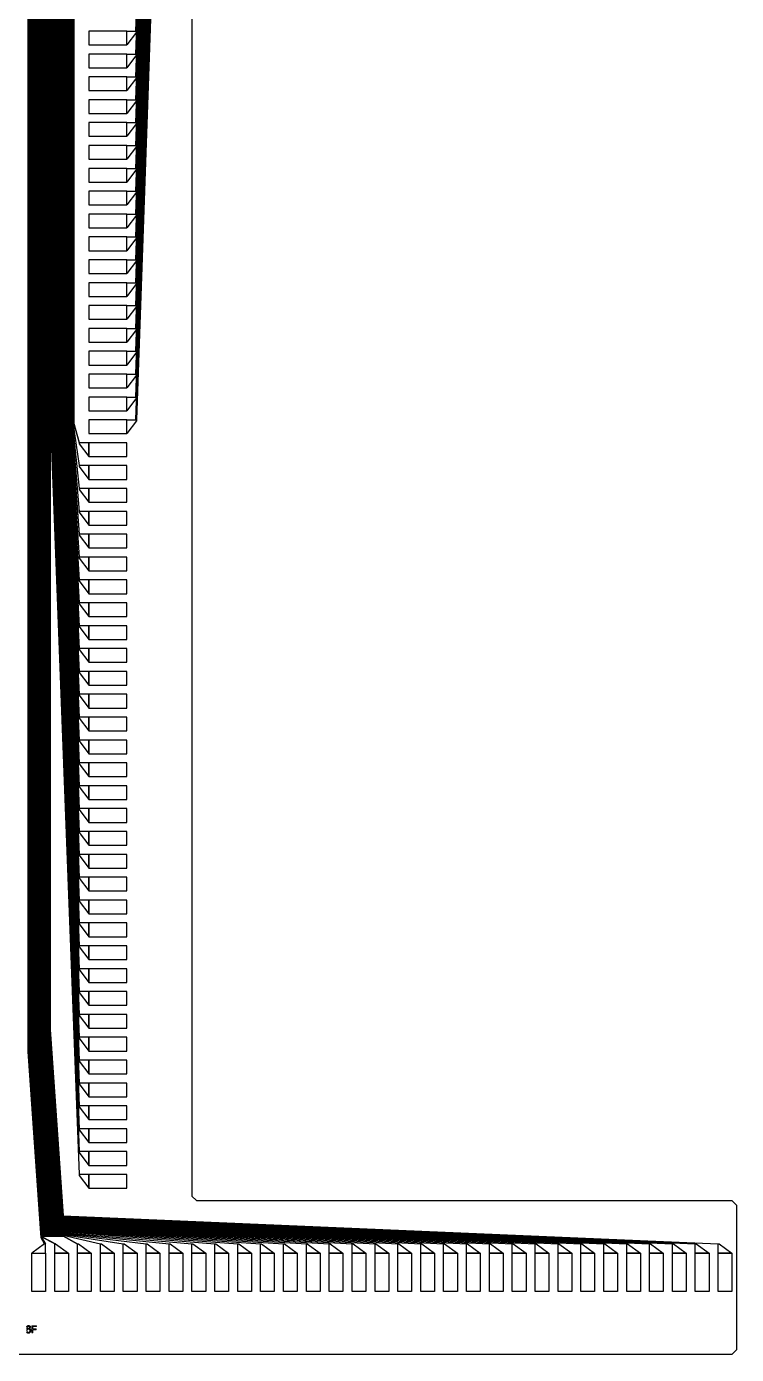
# Model space of a CAD drawing. Header units: inches. Extents: x 106592 to 209533, y 57057 to 74911.
# Drawn here: x 198890 to 202042, y 57278 to 63178 of the extents above; entities that cross this region are included whole.
import ezdxf

# ---------------------------------------------------------------- set-up
doc = ezdxf.new("R2010")
doc.units = ezdxf.units.IN
doc.header["$MEASUREMENT"] = 0
for name, color, linetype in [('metal', 221, 'Continuous'), ('nitride window', 40, 'Continuous'), ('profile', 140, 'Continuous')]:
    doc.layers.add(name, color=color, linetype=linetype)

msp = doc.modelspace()

# ---------------------------------------------------------------- linework, layer by layer
at = {"layer": 'metal'}
for points in [[(198898.2, 58721.4), (198896.6, 58721.4), (198896.6, 68021.4), (198898.2, 68021.4)], [(198901.4, 58721.4), (198899.8, 58721.4), (198899.8, 68021.4), (198901.4, 68021.4)], [(198904.6, 58721.4), (198903, 58721.4), (198903, 68021.4), (198904.6, 68021.4)], [(198907.8, 58721.4), (198906.2, 58721.4), (198906.2, 68021.4), (198907.8, 68021.4)], [(198911, 58721.4), (198909.4, 58721.4), (198909.4, 68021.4), (198911, 68021.4)], [(198914.2, 58721.4), (198912.6, 58721.4), (198912.6, 68021.4), (198914.2, 68021.4)], [(198917.4, 58721.4), (198915.8, 58721.4), (198915.8, 68021.4), (198917.4, 68021.4)], [(198920.6, 58721.4), (198919, 58721.4), (198919, 68021.4), (198920.6, 68021.4)], [(198923.8, 58721.4), (198922.2, 58721.4), (198922.2, 68021.4), (198923.8, 68021.4)], [(198927, 58721.4), (198925.4, 58721.4), (198925.4, 68021.4), (198927, 68021.4)], [(198930.2, 58721.4), (198928.6, 58721.4), (198928.6, 68021.4), (198930.2, 68021.4)], [(198933.4, 58721.4), (198931.8, 58721.4), (198931.8, 68021.4), (198933.4, 68021.4)], [(198936.6, 58721.4), (198935, 58721.4), (198935, 68021.4), (198936.6, 68021.4)], [(198939.8, 58721.4), (198938.2, 58721.4), (198938.2, 68021.4), (198939.8, 68021.4)], [(198943, 58721.4), (198941.4, 58721.4), (198941.4, 68021.4), (198943, 68021.4)], [(198946.2, 58721.4), (198944.6, 58721.4), (198944.6, 68021.4), (198946.2, 68021.4)], [(198949.4, 58721.4), (198947.8, 58721.4), (198947.8, 68021.4), (198949.4, 68021.4)], [(198952.6, 58721.4), (198951, 58721.4), (198951, 68021.4), (198952.6, 68021.4)], [(198955.8, 58721.4), (198954.2, 58721.4), (198954.2, 68021.4), (198955.8, 68021.4)], [(198959, 58721.4), (198957.4, 58721.4), (198957.4, 68021.4), (198959, 68021.4)], [(198962.2, 58721.4), (198960.6, 58721.4), (198960.6, 68021.4), (198962.2, 68021.4)], [(198965.4, 58721.4), (198963.8, 58721.4), (198963.8, 68021.4), (198965.4, 68021.4)], [(198968.6, 58721.4), (198967, 58721.4), (198967, 68021.4), (198968.6, 68021.4)], [(198971.8, 58721.4), (198970.2, 58721.4), (198970.2, 68021.4), (198971.8, 68021.4)], [(198975, 58721.4), (198973.4, 58721.4), (198973.4, 68021.4), (198975, 68021.4)], [(198978.2, 58721.4), (198976.6, 58721.4), (198976.6, 68021.4), (198978.2, 68021.4)], [(198981.4, 58721.4), (198979.8, 58721.4), (198979.8, 68021.4), (198981.4, 68021.4)], [(198984.6, 58721.4), (198983, 58721.4), (198983, 68021.4), (198984.6, 68021.4)], [(198987.8, 58721.4), (198986.2, 58721.4), (198986.2, 68021.4), (198987.8, 68021.4)], [(198991, 58721.4), (198989.4, 58721.4), (198989.4, 68021.4), (198991, 68021.4)], [(198994.2, 58721.4), (198992.6, 58721.4), (198992.6, 68021.4), (198994.2, 68021.4)], [(198997.4, 61418.7), (198995.8, 61418.7), (198995.8, 68021.4), (198997.4, 68021.4)], [(199000.6, 61418.7), (198999, 61418.7), (198999, 68021.4), (199000.6, 68021.4)], [(199003.8, 61418.7), (199002.2, 61418.7), (199002.2, 68021.4), (199003.8, 68021.4)], [(199007, 61418.7), (199005.4, 61418.7), (199005.4, 68021.4), (199007, 68021.4)], [(199010.2, 61418.7), (199008.6, 61418.7), (199008.6, 68021.4), (199010.2, 68021.4)], [(199013.4, 61418.7), (199011.8, 61418.7), (199011.8, 68021.4), (199013.4, 68021.4)], [(199016.6, 61418.7), (199015, 61418.7), (199015, 68021.4), (199016.6, 68021.4)], [(199019.8, 61418.7), (199018.2, 61418.7), (199018.2, 68021.4), (199019.8, 68021.4)], [(199023, 61418.7), (199021.4, 61418.7), (199021.4, 68021.4), (199023, 68021.4)], [(199026.2, 61418.7), (199024.6, 61418.7), (199024.6, 68021.4), (199026.2, 68021.4)], [(199029.4, 61418.7), (199027.8, 61418.7), (199027.8, 68021.4), (199029.4, 68021.4)], [(199032.6, 61418.7), (199031, 61418.7), (199031, 68021.4), (199032.6, 68021.4)], [(199035.8, 61418.7), (199034.2, 61418.7), (199034.2, 68021.4), (199035.8, 68021.4)], [(199039, 61418.7), (199037.4, 61418.7), (199037.4, 68021.4), (199039, 68021.4)], [(199042.2, 61418.7), (199040.6, 61418.7), (199040.6, 68021.4), (199042.2, 68021.4)], [(199045.4, 61418.7), (199043.8, 61418.7), (199043.8, 68021.4), (199045.4, 68021.4)], [(199048.6, 61418.7), (199047, 61418.7), (199047, 68021.4), (199048.6, 68021.4)], [(199051.8, 61418.7), (199050.2, 61418.7), (199050.2, 68021.4), (199051.8, 68021.4)], [(199055, 61418.7), (199053.4, 61418.7), (199053.4, 68021.4), (199055, 68021.4)], [(199058.2, 61418.7), (199056.6, 61418.7), (199056.6, 68021.4), (199058.2, 68021.4)], [(199061.4, 61418.7), (199059.8, 61418.7), (199059.8, 68021.4), (199061.4, 68021.4)], [(199064.6, 61418.7), (199063, 61418.7), (199063, 68021.4), (199064.6, 68021.4)], [(199067.8, 61418.7), (199066.2, 61418.7), (199066.2, 68021.4), (199067.8, 68021.4)], [(199071, 61418.7), (199069.4, 61418.7), (199069.4, 68021.4), (199071, 68021.4)], [(199074.2, 61418.7), (199072.6, 61418.7), (199072.6, 68021.4), (199074.2, 68021.4)], [(199077.4, 61418.7), (199075.8, 61418.7), (199075.8, 68021.4), (199077.4, 68021.4)], [(199080.6, 61418.7), (199079, 61418.7), (199079, 68021.4), (199080.6, 68021.4)], [(199083.8, 61418.7), (199082.2, 61418.7), (199082.2, 68021.4), (199083.8, 68021.4)], [(199087, 61418.7), (199085.4, 61418.7), (199085.4, 68021.4), (199087, 68021.4)], [(199090.2, 61418.7), (199088.6, 61418.7), (199088.6, 68021.4), (199090.2, 68021.4)], [(199093.4, 61418.7), (199091.8, 61418.7), (199091.8, 68021.4), (199093.4, 68021.4)], [(199096.6, 61418.7), (199095, 61418.7), (199095, 68021.4), (199096.6, 68021.4)], [(199099.8, 61418.7), (199098.2, 61418.7), (199098.2, 68021.4), (199099.8, 68021.4)], [(199570.5, 67921.4), (199572.1, 67921.4), (199377.3, 62446.7), (199375.2, 62446.7)], [(199377.3, 62548.3), (199375.2, 62548.3), (199567.3, 67921.4), (199568.9, 67921.4)], [(199564.1, 67921.4), (199565.7, 67921.4), (199377.3, 62649.9), (199375.2, 62649.9)], [(199377.3, 62751.5), (199375.2, 62751.5), (199560.9, 67921.4), (199562.5, 67921.4)], [(199377.3, 62853.1), (199375.2, 62853.1), (199557.7, 67921.4), (199559.3, 67921.4)], [(199554.5, 67921.4), (199556.1, 67921.4), (199377.3, 62954.7), (199375.2, 62954.7)], [(199573.7, 67921.4), (199575.3, 67921.4), (199377.3, 62345.1), (199375.2, 62345.1)], [(199576.9, 67921.4), (199578.5, 67921.4), (199377.3, 62243.5), (199375.2, 62243.5)], [(199602.5, 67921.4), (199604.1, 67921.4), (199377.3, 61430.7), (199375.2, 61430.7)], [(199599.3, 67921.4), (199600.9, 67921.4), (199377.3, 61532.3), (199375.2, 61532.3)], [(199580.1, 67921.4), (199581.7, 67921.4), (199377.3, 62141.9), (199375.2, 62141.9)], [(199377.3, 62040.3), (199375.2, 62040.3), (199583.3, 67921.4), (199584.9, 67921.4)], [(199377.3, 61938.7), (199375.2, 61938.7), (199586.5, 67921.4), (199588.1, 67921.4)], [(199589.7, 67921.4), (199591.3, 67921.4), (199377.3, 61837.1), (199375.2, 61837.1)], [(199377.3, 61735.5), (199375.2, 61735.5), (199592.9, 67921.4), (199594.5, 67921.4)], [(199596.1, 67921.4), (199597.7, 67921.4), (199377.3, 61633.9), (199375.2, 61633.9)], [(199548.1, 67921.4), (199549.7, 67921.4), (199377.3, 63157.9), (199375.2, 63157.9)], [(199551.3, 67921.4), (199552.9, 67921.4), (199377.3, 63056.3), (199375.2, 63056.3)], [(199335, 63157.9), (199165.7, 63157.9), (199165.7, 63097), (199335, 63097)], [(199335, 63097), (199335, 63157.9), (199377.3, 63157.9), (199377.3, 63153.7), (199335, 63097)], [(199335, 63056.3), (199165.7, 63056.3), (199165.7, 62995.4), (199335, 62995.4)], [(199335, 62995.4), (199335, 63056.3), (199377.3, 63056.3), (199377.3, 63052.1), (199335, 62995.4)], [(199335, 62954.7), (199165.7, 62954.7), (199165.7, 62893.8), (199335, 62893.8)], [(199335, 62893.8), (199335, 62954.7), (199377.3, 62954.7), (199377.3, 62950.5), (199335, 62893.8)], [(199335, 62853.1), (199165.7, 62853.1), (199165.7, 62792.2), (199335, 62792.2)], [(199335, 62792.2), (199335, 62853.1), (199377.3, 62853.1), (199377.3, 62848.9), (199335, 62792.2)], [(199335, 62751.5), (199165.7, 62751.5), (199165.7, 62690.6), (199335, 62690.6)], [(199335, 62690.6), (199335, 62751.5), (199377.3, 62751.5), (199377.3, 62747.3), (199335, 62690.6)], [(199335, 62649.9), (199165.7, 62649.9), (199165.7, 62588.9), (199335, 62588.9)], [(199335, 62588.9), (199335, 62649.9), (199377.3, 62649.9), (199377.3, 62645.7), (199335, 62588.9)], [(199335, 62548.3), (199165.7, 62548.3), (199165.7, 62487.3), (199335, 62487.3)], [(199335, 62487.3), (199335, 62548.3), (199377.3, 62548.3), (199377.3, 62544.1), (199335, 62487.3)], [(199335, 62446.7), (199165.7, 62446.7), (199165.7, 62385.7), (199335, 62385.7)], [(199335, 62385.7), (199335, 62446.7), (199377.3, 62446.7), (199377.3, 62442.5), (199335, 62385.7)], [(199335, 62345.1), (199165.7, 62345.1), (199165.7, 62284.1), (199335, 62284.1)], [(199335, 62284.1), (199335, 62345.1), (199377.3, 62345.1), (199377.3, 62340.9), (199335, 62284.1)], [(199335, 62243.5), (199165.7, 62243.5), (199165.7, 62182.5), (199335, 62182.5)], [(199335, 62182.5), (199335, 62243.5), (199377.3, 62243.5), (199377.3, 62239.3), (199335, 62182.5)], [(199335, 62141.9), (199165.7, 62141.9), (199165.7, 62080.9), (199335, 62080.9)], [(199335, 62080.9), (199335, 62141.9), (199377.3, 62141.9), (199377.3, 62137.7), (199335, 62080.9)], [(199335, 62040.3), (199165.7, 62040.3), (199165.7, 61979.3), (199335, 61979.3)], [(199335, 61979.3), (199335, 62040.3), (199377.3, 62040.3), (199377.3, 62036.1), (199335, 61979.3)], [(199335, 61938.7), (199165.7, 61938.7), (199165.7, 61877.7), (199335, 61877.7)], [(199335, 61877.7), (199335, 61938.7), (199377.3, 61938.7), (199377.3, 61934.5), (199335, 61877.7)], [(199335, 61837.1), (199165.7, 61837.1), (199165.7, 61776.1), (199335, 61776.1)], [(199335, 61776.1), (199335, 61837.1), (199377.3, 61837.1), (199377.3, 61832.8), (199335, 61776.1)], [(199335, 61735.5), (199165.7, 61735.5), (199165.7, 61674.5), (199335, 61674.5)], [(199335, 61674.5), (199335, 61735.5), (199377.3, 61735.5), (199377.3, 61731.2), (199335, 61674.5)], [(199335, 61633.9), (199165.7, 61633.9), (199165.7, 61572.9), (199335, 61572.9)], [(199335, 61572.9), (199335, 61633.9), (199377.3, 61633.9), (199377.3, 61629.6), (199335, 61572.9)], [(199335, 61532.3), (199165.7, 61532.3), (199165.7, 61471.3), (199335, 61471.3)], [(199335, 61471.3), (199335, 61532.3), (199377.3, 61532.3), (199377.3, 61528), (199335, 61471.3)], [(199335, 61430.7), (199165.7, 61430.7), (199165.7, 61369.7), (199335, 61369.7)], [(199335, 61369.7), (199335, 61430.7), (199377.3, 61430.7), (199377.3, 61426.4), (199335, 61369.7)], [(198997.4, 61418.7), (198995.8, 61418.7), (199123.3, 58077.7), (199125.4, 58077.7)], [(199000.6, 61418.7), (198999, 61418.7), (199123.3, 58179.3), (199125.4, 58179.3)], [(199003.8, 61418.7), (199002.2, 61418.7), (199123.3, 58280.9), (199125.4, 58280.9)], [(199007, 61418.7), (199005.4, 61418.7), (199123.3, 58382.5), (199125.4, 58382.5)], [(199123.3, 58484.1), (199125.4, 58484.1), (199010.2, 61418.7), (199008.6, 61418.7)], [(199013.4, 61418.7), (199011.8, 61418.7), (199123.3, 58585.8), (199125.4, 58585.8)], [(199123.3, 58687.4), (199125.4, 58687.4), (199016.6, 61418.7), (199015, 61418.7)], [(199123.3, 58789), (199125.4, 58789), (199019.8, 61418.7), (199018.2, 61418.7)], [(199023, 61418.7), (199021.4, 61418.7), (199123.3, 58890.6), (199125.4, 58890.6)], [(199026.2, 61418.7), (199024.6, 61418.7), (199123.3, 58992.2), (199125.4, 58992.2)], [(199029.4, 61418.7), (199027.8, 61418.7), (199123.3, 59093.8), (199125.4, 59093.8)], [(199032.6, 61418.7), (199031, 61418.7), (199123.3, 59195.4), (199125.4, 59195.4)], [(199123.3, 59297), (199125.4, 59297), (199035.8, 61418.7), (199034.2, 61418.7)], [(199039, 61418.7), (199037.4, 61418.7), (199123.3, 59398.6), (199125.4, 59398.6)], [(199123.3, 59500.2), (199125.4, 59500.2), (199042.2, 61418.7), (199040.6, 61418.7)], [(199123.3, 59601.8), (199125.4, 59601.8), (199045.4, 61418.7), (199043.8, 61418.7)], [(199048.6, 61418.7), (199047, 61418.7), (199123.3, 59703.4), (199125.4, 59703.4)], [(199051.8, 61418.7), (199050.2, 61418.7), (199123.3, 59805), (199125.4, 59805)], [(199055, 61418.7), (199053.4, 61418.7), (199123.3, 59906.6), (199125.4, 59906.6)], [(199058.2, 61418.7), (199056.6, 61418.7), (199123.3, 60008.2), (199125.4, 60008.2)], [(199123.3, 60109.8), (199125.4, 60109.8), (199061.4, 61418.7), (199059.8, 61418.7)], [(199064.6, 61418.7), (199063, 61418.7), (199123.3, 60211.4), (199125.4, 60211.4)], [(199123.3, 60313), (199125.4, 60313), (199067.8, 61418.7), (199066.2, 61418.7)], [(199123.3, 60414.6), (199125.4, 60414.6), (199071, 61418.7), (199069.4, 61418.7)], [(199074.2, 61418.7), (199072.6, 61418.7), (199123.3, 60516.2), (199125.4, 60516.2)], [(199077.4, 61418.7), (199075.8, 61418.7), (199123.3, 60617.8), (199125.4, 60617.8)], [(199080.6, 61418.7), (199079, 61418.7), (199123.3, 60719.4), (199125.4, 60719.4)], [(199083.8, 61418.7), (199082.2, 61418.7), (199123.3, 60821), (199125.4, 60821)], [(199123.3, 60922.6), (199125.4, 60922.6), (199087, 61418.7), (199085.4, 61418.7)], [(199090.2, 61418.7), (199088.6, 61418.7), (199123.3, 61024.2), (199125.4, 61024.2)], [(199123.3, 61125.9), (199125.4, 61125.9), (199093.4, 61418.7), (199091.8, 61418.7)], [(199123.3, 61227.5), (199125.4, 61227.5), (199096.6, 61418.7), (199095, 61418.7)], [(199099.8, 61418.7), (199098.2, 61418.7), (199123.3, 61329.1), (199125.4, 61329.1)], [(199165.7, 61268.1), (199165.7, 61329.1), (199123.3, 61329.1), (199123.3, 61324.8), (199165.7, 61268.1)], [(199335, 61329.1), (199165.7, 61329.1), (199165.7, 61268.1), (199335, 61268.1)], [(199165.7, 61166.5), (199165.7, 61227.5), (199123.3, 61227.5), (199123.3, 61223.2), (199165.7, 61166.5)], [(199335, 61227.5), (199165.7, 61227.5), (199165.7, 61166.5), (199335, 61166.5)], [(199165.7, 61064.9), (199165.7, 61125.9), (199123.3, 61125.9), (199123.3, 61121.6), (199165.7, 61064.9)], [(199335, 61125.9), (199165.7, 61125.9), (199165.7, 61064.9), (199335, 61064.9)], [(199165.7, 60963.3), (199165.7, 61024.2), (199123.3, 61024.2), (199123.3, 61020), (199165.7, 60963.3)], [(199335, 61024.2), (199165.7, 61024.2), (199165.7, 60963.3), (199335, 60963.3)], [(199165.7, 60861.7), (199165.7, 60922.6), (199123.3, 60922.6), (199123.3, 60918.4), (199165.7, 60861.7)], [(199335, 60922.6), (199165.7, 60922.6), (199165.7, 60861.7), (199335, 60861.7)], [(199165.7, 60760.1), (199165.7, 60821), (199123.3, 60821), (199123.3, 60816.8), (199165.7, 60760.1)], [(199335, 60821), (199165.7, 60821), (199165.7, 60760.1), (199335, 60760.1)], [(199165.7, 60658.5), (199165.7, 60719.4), (199123.3, 60719.4), (199123.3, 60715.2), (199165.7, 60658.5)], [(199335, 60719.4), (199165.7, 60719.4), (199165.7, 60658.5), (199335, 60658.5)], [(199165.7, 60556.9), (199165.7, 60617.8), (199123.3, 60617.8), (199123.3, 60613.6), (199165.7, 60556.9)], [(199335, 60617.8), (199165.7, 60617.8), (199165.7, 60556.9), (199335, 60556.9)], [(199165.7, 60455.3), (199165.7, 60516.2), (199123.3, 60516.2), (199123.3, 60512), (199165.7, 60455.3)], [(199335, 60516.2), (199165.7, 60516.2), (199165.7, 60455.3), (199335, 60455.3)], [(199165.7, 60353.7), (199165.7, 60414.6), (199123.3, 60414.6), (199123.3, 60410.4), (199165.7, 60353.7)], [(199335, 60414.6), (199165.7, 60414.6), (199165.7, 60353.7), (199335, 60353.7)], [(199165.7, 60252.1), (199165.7, 60313), (199123.3, 60313), (199123.3, 60308.8), (199165.7, 60252.1)], [(199335, 60313), (199165.7, 60313), (199165.7, 60252.1), (199335, 60252.1)], [(199165.7, 60150.5), (199165.7, 60211.4), (199123.3, 60211.4), (199123.3, 60207.2), (199165.7, 60150.5)], [(199335, 60211.4), (199165.7, 60211.4), (199165.7, 60150.5), (199335, 60150.5)], [(199165.7, 60048.8), (199165.7, 60109.8), (199123.3, 60109.8), (199123.3, 60105.6), (199165.7, 60048.8)], [(199335, 60109.8), (199165.7, 60109.8), (199165.7, 60048.8), (199335, 60048.8)], [(199165.7, 59947.2), (199165.7, 60008.2), (199123.3, 60008.2), (199123.3, 60004), (199165.7, 59947.2)], [(199335, 60008.2), (199165.7, 60008.2), (199165.7, 59947.2), (199335, 59947.2)], [(199165.7, 59845.6), (199165.7, 59906.6), (199123.3, 59906.6), (199123.3, 59902.4), (199165.7, 59845.6)], [(199335, 59906.6), (199165.7, 59906.6), (199165.7, 59845.6), (199335, 59845.6)], [(199165.7, 59744), (199165.7, 59805), (199123.3, 59805), (199123.3, 59800.8), (199165.7, 59744)], [(199335, 59805), (199165.7, 59805), (199165.7, 59744), (199335, 59744)], [(199165.7, 59642.4), (199165.7, 59703.4), (199123.3, 59703.4), (199123.3, 59699.2), (199165.7, 59642.4)], [(199335, 59703.4), (199165.7, 59703.4), (199165.7, 59642.4), (199335, 59642.4)], [(199165.7, 59540.8), (199165.7, 59601.8), (199123.3, 59601.8), (199123.3, 59597.6), (199165.7, 59540.8)], [(199335, 59601.8), (199165.7, 59601.8), (199165.7, 59540.8), (199335, 59540.8)], [(199165.7, 59439.2), (199165.7, 59500.2), (199123.3, 59500.2), (199123.3, 59496), (199165.7, 59439.2)], [(199335, 59500.2), (199165.7, 59500.2), (199165.7, 59439.2), (199335, 59439.2)], [(199165.7, 59337.6), (199165.7, 59398.6), (199123.3, 59398.6), (199123.3, 59394.4), (199165.7, 59337.6)], [(199335, 59398.6), (199165.7, 59398.6), (199165.7, 59337.6), (199335, 59337.6)], [(199165.7, 59236), (199165.7, 59297), (199123.3, 59297), (199123.3, 59292.7), (199165.7, 59236)], [(199335, 59297), (199165.7, 59297), (199165.7, 59236), (199335, 59236)], [(199165.7, 59134.4), (199165.7, 59195.4), (199123.3, 59195.4), (199123.3, 59191.1), (199165.7, 59134.4)], [(199335, 59195.4), (199165.7, 59195.4), (199165.7, 59134.4), (199335, 59134.4)], [(199165.7, 59032.8), (199165.7, 59093.8), (199123.3, 59093.8), (199123.3, 59089.5), (199165.7, 59032.8)], [(199335, 59093.8), (199165.7, 59093.8), (199165.7, 59032.8), (199335, 59032.8)], [(199165.7, 58931.2), (199165.7, 58992.2), (199123.3, 58992.2), (199123.3, 58987.9), (199165.7, 58931.2)], [(199335, 58992.2), (199165.7, 58992.2), (199165.7, 58931.2), (199335, 58931.2)], [(199165.7, 58829.6), (199165.7, 58890.6), (199123.3, 58890.6), (199123.3, 58886.3), (199165.7, 58829.6)], [(199335, 58890.6), (199165.7, 58890.6), (199165.7, 58829.6), (199335, 58829.6)], [(199165.7, 58728), (199165.7, 58789), (199123.3, 58789), (199123.3, 58784.7), (199165.7, 58728)], [(199335, 58789), (199165.7, 58789), (199165.7, 58728), (199335, 58728)], [(198955.6, 57798.3), (198954, 57796.7), (198896.6, 58623.8), (198896.6, 58721.4), (198898.2, 58721.4), (198898.2, 58625.4)], [(198958.8, 57801.5), (198957.2, 57799.9), (198899.8, 58627), (198899.8, 58721.4), (198901.4, 58721.4), (198901.4, 58628.6)], [(198960.4, 57803.1), (199051.6, 57803.1), (199051.6, 57804.7), (198962, 57804.7), (198904.6, 58631.8), (198904.6, 58721.4), (198903, 58721.4), (198903, 58630.2)], [(198965.2, 57807.9), (199051.6, 57807.9), (199051.6, 57806.3), (198963.6, 57806.3), (198906.2, 58633.4), (198906.2, 58721.4), (198907.8, 58721.4), (198907.8, 58635)], [(198966.8, 57809.5), (199051.6, 57809.5), (199051.6, 57811.1), (198968.4, 57811.1), (198911, 58638.2), (198911, 58721.4), (198909.4, 58721.4), (198909.4, 58636.6)], [(198970, 57812.7), (199051.6, 57812.7), (199051.6, 57814.3), (198971.6, 57814.3), (198914.2, 58641.4), (198914.2, 58721.4), (198912.6, 58721.4), (198912.6, 58639.8)], [(198973.2, 57815.9), (199051.6, 57815.9), (199051.6, 57817.5), (198974.8, 57817.5), (198917.4, 58644.6), (198917.4, 58721.4), (198915.8, 58721.4), (198915.8, 58643)], [(198978, 57820.7), (199051.6, 57820.7), (199051.6, 57819.1), (198976.4, 57819.1), (198919, 58646.2), (198919, 58721.4), (198920.6, 58721.4), (198920.6, 58647.8)], [(198979.6, 57822.3), (199051.6, 57822.3), (199051.6, 57823.9), (198981.2, 57823.9), (198923.8, 58651), (198923.8, 58721.4), (198922.2, 58721.4), (198922.2, 58649.4)], [(198982.8, 57825.5), (199051.6, 57825.5), (199051.6, 57827.1), (198984.4, 57827.1), (198927, 58654.2), (198927, 58721.4), (198925.4, 58721.4), (198925.4, 58652.6)], [(198987.6, 57830.3), (199051.6, 57830.3), (199051.6, 57828.7), (198986, 57828.7), (198928.6, 58655.8), (198928.6, 58721.4), (198930.2, 58721.4), (198930.2, 58657.4)], [(198989.2, 57831.9), (199051.6, 57831.9), (199051.6, 57833.5), (198990.8, 57833.5), (198933.4, 58660.6), (198933.4, 58721.4), (198931.8, 58721.4), (198931.8, 58659)], [(198992.4, 57835.1), (199051.6, 57835.1), (199051.6, 57836.7), (198994, 57836.7), (198936.6, 58663.8), (198936.6, 58721.4), (198935, 58721.4), (198935, 58662.2)], [(198997.2, 57839.9), (199051.6, 57839.9), (199051.6, 57838.3), (198995.6, 57838.3), (198938.2, 58665.4), (198938.2, 58721.4), (198939.8, 58721.4), (198939.8, 58667)], [(198998.8, 57841.5), (199051.6, 57841.5), (199051.6, 57843.1), (199000.4, 57843.1), (198943, 58670.2), (198943, 58721.4), (198941.4, 58721.4), (198941.4, 58668.6)], [(199002, 57844.7), (199051.6, 57844.7), (199051.6, 57846.3), (199003.6, 57846.3), (198946.2, 58673.4), (198946.2, 58721.4), (198944.6, 58721.4), (198944.6, 58671.8)], [(199006.8, 57849.5), (199051.6, 57849.5), (199051.6, 57847.9), (199005.2, 57847.9), (198947.8, 58675), (198947.8, 58721.4), (198949.4, 58721.4), (198949.4, 58676.6)], [(199008.4, 57851.1), (199051.6, 57851.1), (199051.6, 57852.7), (199010, 57852.7), (198952.6, 58679.8), (198952.6, 58721.4), (198951, 58721.4), (198951, 58678.2)], [(199011.6, 57854.3), (199051.6, 57854.3), (199051.6, 57855.9), (199013.2, 57855.9), (198955.8, 58683), (198955.8, 58721.4), (198954.2, 58721.4), (198954.2, 58681.4)], [(199016.4, 57859.1), (199051.6, 57859.1), (199051.6, 57857.5), (199014.8, 57857.5), (198957.4, 58684.6), (198957.4, 58721.4), (198959, 58721.4), (198959, 58686.2)], [(199018, 57860.7), (199051.6, 57860.7), (199051.6, 57862.3), (199019.6, 57862.3), (198962.2, 58689.4), (198962.2, 58721.4), (198960.6, 58721.4), (198960.6, 58687.8)], [(199021.2, 57863.9), (199051.6, 57863.9), (199051.6, 57865.5), (199022.8, 57865.5), (198965.4, 58692.6), (198965.4, 58721.4), (198963.8, 58721.4), (198963.8, 58691)], [(199026, 57868.7), (199051.6, 57868.7), (199051.6, 57867.1), (199024.4, 57867.1), (198967, 58694.2), (198967, 58721.4), (198968.6, 58721.4), (198968.6, 58695.8)], [(199027.6, 57870.3), (199051.6, 57870.3), (199051.6, 57871.9), (199029.2, 57871.9), (198971.8, 58699), (198971.8, 58721.4), (198970.2, 58721.4), (198970.2, 58697.4)], [(199030.8, 57873.5), (199051.6, 57873.5), (199051.6, 57875.1), (199032.4, 57875.1), (198975, 58702.2), (198975, 58721.4), (198973.4, 58721.4), (198973.4, 58700.6)], [(199035.6, 57878.3), (199051.6, 57878.3), (199051.6, 57876.7), (199034, 57876.7), (198976.6, 58703.8), (198976.6, 58721.4), (198978.2, 58721.4), (198978.2, 58705.4)], [(199037.2, 57879.9), (199051.6, 57879.9), (199051.6, 57881.5), (199038.8, 57881.5), (198981.4, 58708.6), (198981.4, 58721.4), (198979.8, 58721.4), (198979.8, 58707)], [(199040.4, 57883.1), (199051.6, 57883.1), (199051.6, 57884.7), (199042, 57884.7), (198984.6, 58711.8), (198984.6, 58721.4), (198983, 58721.4), (198983, 58710.2)], [(199045.2, 57887.9), (199051.6, 57887.9), (199051.6, 57886.3), (199043.6, 57886.3), (198986.2, 58713.4), (198986.2, 58721.4), (198987.8, 58721.4), (198987.8, 58715)], [(199046.8, 57889.5), (199051.6, 57889.5), (199051.6, 57891.1), (199048.4, 57891.1), (198991, 58718.2), (198991, 58721.4), (198989.4, 58721.4), (198989.4, 58716.6)], [(199051.6, 57894.3), (199051.6, 57892.7), (199050, 57892.7), (198992.6, 58719.8), (198992.6, 58721.4), (198994.2, 58721.4), (199051.6, 57894.3)], [(199165.7, 58626.4), (199165.7, 58687.4), (199123.3, 58687.4), (199123.3, 58683.1), (199165.7, 58626.4)], [(199335, 58687.4), (199165.7, 58687.4), (199165.7, 58626.4), (199335, 58626.4)], [(199165.7, 58524.8), (199165.7, 58585.8), (199123.3, 58585.8), (199123.3, 58581.5), (199165.7, 58524.8)], [(199335, 58585.8), (199165.7, 58585.8), (199165.7, 58524.8), (199335, 58524.8)], [(199165.7, 58423.2), (199165.7, 58484.1), (199123.3, 58484.1), (199123.3, 58479.9), (199165.7, 58423.2)], [(199335, 58484.1), (199165.7, 58484.1), (199165.7, 58423.2), (199335, 58423.2)], [(199165.7, 58321.6), (199165.7, 58382.5), (199123.3, 58382.5), (199123.3, 58378.3), (199165.7, 58321.6)], [(199335, 58382.5), (199165.7, 58382.5), (199165.7, 58321.6), (199335, 58321.6)], [(199165.7, 58220), (199165.7, 58280.9), (199123.3, 58280.9), (199123.3, 58276.7), (199165.7, 58220)], [(199335, 58280.9), (199165.7, 58280.9), (199165.7, 58220), (199335, 58220)], [(199165.7, 58118.4), (199165.7, 58179.3), (199123.3, 58179.3), (199123.3, 58175.1), (199165.7, 58118.4)], [(199335, 58179.3), (199165.7, 58179.3), (199165.7, 58118.4), (199335, 58118.4)], [(199165.7, 58016.8), (199165.7, 58077.7), (199123.3, 58077.7), (199123.3, 58073.5), (199165.7, 58016.8)], [(199335, 58077.7), (199165.7, 58077.7), (199165.7, 58016.8), (199335, 58016.8)], [(199051.6, 57892.7), (199051.6, 57894.3), (201961, 57769.9), (201961, 57767.8)], [(199051.6, 57889.5), (199051.6, 57891.1), (201859.4, 57769.9), (201859.4, 57767.8)], [(199051.6, 57886.3), (199051.6, 57887.9), (201757.8, 57769.9), (201757.8, 57767.8)], [(201656.2, 57769.9), (201656.2, 57767.8), (199051.6, 57883.1), (199051.6, 57884.7)], [(199051.6, 57879.9), (199051.6, 57881.5), (201554.6, 57769.9), (201554.6, 57767.8)], [(201453, 57769.9), (201453, 57767.8), (199051.6, 57876.7), (199051.6, 57878.3)], [(201351.4, 57769.9), (201351.4, 57767.8), (199051.6, 57873.5), (199051.6, 57875.1)], [(199051.6, 57870.3), (199051.6, 57871.9), (201249.8, 57769.9), (201249.8, 57767.8)], [(199051.6, 57867.1), (199051.6, 57868.7), (201148.2, 57769.9), (201148.2, 57767.8)], [(199051.6, 57863.9), (199051.6, 57865.5), (201046.6, 57769.9), (201046.6, 57767.8)], [(199051.6, 57860.7), (199051.6, 57862.3), (200945, 57769.9), (200945, 57767.8)], [(200843.4, 57769.9), (200843.4, 57767.8), (199051.6, 57857.5), (199051.6, 57859.1)], [(199051.6, 57854.3), (199051.6, 57855.9), (200741.8, 57769.9), (200741.8, 57767.8)], [(200640.2, 57769.9), (200640.2, 57767.8), (199051.6, 57851.1), (199051.6, 57852.7)], [(200538.6, 57769.9), (200538.6, 57767.8), (199051.6, 57847.9), (199051.6, 57849.5)], [(199051.6, 57844.7), (199051.6, 57846.3), (200437, 57769.9), (200437, 57767.8)], [(199051.6, 57841.5), (199051.6, 57843.1), (200335.4, 57769.9), (200335.4, 57767.8)], [(199051.6, 57838.3), (199051.6, 57839.9), (200233.8, 57769.9), (200233.8, 57767.8)], [(199051.6, 57835.1), (199051.6, 57836.7), (200132.2, 57769.9), (200132.2, 57767.8)], [(200030.6, 57769.9), (200030.6, 57767.8), (199051.6, 57831.9), (199051.6, 57833.5)], [(199051.6, 57828.7), (199051.6, 57830.3), (199928.9, 57769.9), (199928.9, 57767.8)], [(199827.3, 57769.9), (199827.3, 57767.8), (199051.6, 57825.5), (199051.6, 57827.1)], [(199725.7, 57769.9), (199725.7, 57767.8), (199051.6, 57822.3), (199051.6, 57823.9)], [(199051.6, 57819.1), (199051.6, 57820.7), (199624.1, 57769.9), (199624.1, 57767.8)], [(198912.9, 57727.6), (198973.9, 57727.6), (198973.9, 57769.9), (198969.6, 57769.9), (198912.9, 57727.6)], [(198969.6, 57769.9), (198954, 57796.7), (198955.6, 57798.3), (198973.9, 57769.9)], [(199018.7, 57769.9), (199014.5, 57769.9), (198957.2, 57799.9), (198958.8, 57801.5)], [(199075.5, 57727.6), (199014.5, 57727.6), (199014.5, 57769.9), (199018.7, 57769.9), (199075.5, 57727.6)], [(199051.6, 57815.9), (199051.6, 57817.5), (199522.5, 57769.9), (199522.5, 57767.8)], [(199051.6, 57812.7), (199051.6, 57814.3), (199420.9, 57769.9), (199420.9, 57767.8)], [(199051.6, 57809.5), (199051.6, 57811.1), (199319.3, 57769.9), (199319.3, 57767.8)], [(199217.7, 57769.9), (199217.7, 57767.8), (199051.6, 57806.3), (199051.6, 57807.9)], [(199051.6, 57803.1), (199051.6, 57804.7), (199116.1, 57769.9), (199116.1, 57767.8)], [(199177.1, 57727.6), (199116.1, 57727.6), (199116.1, 57769.9), (199120.4, 57769.9), (199177.1, 57727.6)], [(199278.7, 57727.6), (199217.7, 57727.6), (199217.7, 57769.9), (199222, 57769.9), (199278.7, 57727.6)], [(199380.3, 57727.6), (199319.3, 57727.6), (199319.3, 57769.9), (199323.6, 57769.9), (199380.3, 57727.6)], [(199481.9, 57727.6), (199420.9, 57727.6), (199420.9, 57769.9), (199425.2, 57769.9), (199481.9, 57727.6)], [(199583.5, 57727.6), (199522.5, 57727.6), (199522.5, 57769.9), (199526.8, 57769.9), (199583.5, 57727.6)], [(199685.1, 57727.6), (199624.1, 57727.6), (199624.1, 57769.9), (199628.4, 57769.9), (199685.1, 57727.6)], [(199786.7, 57727.6), (199725.7, 57727.6), (199725.7, 57769.9), (199730, 57769.9), (199786.7, 57727.6)], [(199888.3, 57727.6), (199827.3, 57727.6), (199827.3, 57769.9), (199831.6, 57769.9), (199888.3, 57727.6)], [(199989.9, 57727.6), (199928.9, 57727.6), (199928.9, 57769.9), (199933.2, 57769.9), (199989.9, 57727.6)], [(200091.5, 57727.6), (200030.6, 57727.6), (200030.6, 57769.9), (200034.8, 57769.9), (200091.5, 57727.6)], [(200193.1, 57727.6), (200132.2, 57727.6), (200132.2, 57769.9), (200136.4, 57769.9), (200193.1, 57727.6)], [(200294.7, 57727.6), (200233.8, 57727.6), (200233.8, 57769.9), (200238, 57769.9), (200294.7, 57727.6)], [(200396.3, 57727.6), (200335.4, 57727.6), (200335.4, 57769.9), (200339.6, 57769.9), (200396.3, 57727.6)], [(200497.9, 57727.6), (200437, 57727.6), (200437, 57769.9), (200441.2, 57769.9), (200497.9, 57727.6)], [(200599.5, 57727.6), (200538.6, 57727.6), (200538.6, 57769.9), (200542.8, 57769.9), (200599.5, 57727.6)], [(200701.1, 57727.6), (200640.2, 57727.6), (200640.2, 57769.9), (200644.4, 57769.9), (200701.1, 57727.6)], [(200802.7, 57727.6), (200741.8, 57727.6), (200741.8, 57769.9), (200746, 57769.9), (200802.7, 57727.6)], [(200904.3, 57727.6), (200843.4, 57727.6), (200843.4, 57769.9), (200847.6, 57769.9), (200904.3, 57727.6)], [(201006, 57727.6), (200945, 57727.6), (200945, 57769.9), (200949.2, 57769.9), (201006, 57727.6)], [(201107.6, 57727.6), (201046.6, 57727.6), (201046.6, 57769.9), (201050.8, 57769.9), (201107.6, 57727.6)], [(201209.2, 57727.6), (201148.2, 57727.6), (201148.2, 57769.9), (201152.4, 57769.9), (201209.2, 57727.6)], [(201310.8, 57727.6), (201249.8, 57727.6), (201249.8, 57769.9), (201254, 57769.9), (201310.8, 57727.6)], [(201412.4, 57727.6), (201351.4, 57727.6), (201351.4, 57769.9), (201355.6, 57769.9), (201412.4, 57727.6)], [(201514, 57727.6), (201453, 57727.6), (201453, 57769.9), (201457.2, 57769.9), (201514, 57727.6)], [(201615.6, 57727.6), (201554.6, 57727.6), (201554.6, 57769.9), (201558.8, 57769.9), (201615.6, 57727.6)], [(201717.2, 57727.6), (201656.2, 57727.6), (201656.2, 57769.9), (201660.5, 57769.9), (201717.2, 57727.6)], [(201818.8, 57727.6), (201757.8, 57727.6), (201757.8, 57769.9), (201762.1, 57769.9), (201818.8, 57727.6)], [(201920.4, 57727.6), (201859.4, 57727.6), (201859.4, 57769.9), (201863.7, 57769.9), (201920.4, 57727.6)], [(202022, 57727.6), (201961, 57727.6), (201961, 57769.9), (201965.3, 57769.9), (202022, 57727.6)], [(198912.9, 57558.3), (198912.9, 57727.6), (198973.9, 57727.6), (198973.9, 57558.3)], [(199014.5, 57558.3), (199014.5, 57727.6), (199075.5, 57727.6), (199075.5, 57558.3)], [(199116.1, 57558.3), (199116.1, 57727.6), (199177.1, 57727.6), (199177.1, 57558.3)], [(199217.7, 57558.3), (199217.7, 57727.6), (199278.7, 57727.6), (199278.7, 57558.3)], [(199319.3, 57558.3), (199319.3, 57727.6), (199380.3, 57727.6), (199380.3, 57558.3)], [(199420.9, 57558.3), (199420.9, 57727.6), (199481.9, 57727.6), (199481.9, 57558.3)], [(199522.5, 57558.3), (199522.5, 57727.6), (199583.5, 57727.6), (199583.5, 57558.3)], [(199624.1, 57558.3), (199624.1, 57727.6), (199685.1, 57727.6), (199685.1, 57558.3)], [(199725.7, 57558.3), (199725.7, 57727.6), (199786.7, 57727.6), (199786.7, 57558.3)], [(199827.3, 57558.3), (199827.3, 57727.6), (199888.3, 57727.6), (199888.3, 57558.3)], [(199928.9, 57558.3), (199928.9, 57727.6), (199989.9, 57727.6), (199989.9, 57558.3)], [(200030.6, 57558.3), (200030.6, 57727.6), (200091.5, 57727.6), (200091.5, 57558.3)], [(200132.2, 57558.3), (200132.2, 57727.6), (200193.1, 57727.6), (200193.1, 57558.3)], [(200233.8, 57558.3), (200233.8, 57727.6), (200294.7, 57727.6), (200294.7, 57558.3)], [(200335.4, 57558.3), (200335.4, 57727.6), (200396.3, 57727.6), (200396.3, 57558.3)], [(200437, 57558.3), (200437, 57727.6), (200497.9, 57727.6), (200497.9, 57558.3)], [(200538.6, 57558.3), (200538.6, 57727.6), (200599.5, 57727.6), (200599.5, 57558.3)], [(200640.2, 57558.3), (200640.2, 57727.6), (200701.1, 57727.6), (200701.1, 57558.3)], [(200741.8, 57558.3), (200741.8, 57727.6), (200802.7, 57727.6), (200802.7, 57558.3)], [(200843.4, 57558.3), (200843.4, 57727.6), (200904.3, 57727.6), (200904.3, 57558.3)], [(200945, 57558.3), (200945, 57727.6), (201006, 57727.6), (201006, 57558.3)], [(201046.6, 57558.3), (201046.6, 57727.6), (201107.6, 57727.6), (201107.6, 57558.3)], [(201148.2, 57558.3), (201148.2, 57727.6), (201209.2, 57727.6), (201209.2, 57558.3)], [(201249.8, 57558.3), (201249.8, 57727.6), (201310.8, 57727.6), (201310.8, 57558.3)], [(201351.4, 57558.3), (201351.4, 57727.6), (201412.4, 57727.6), (201412.4, 57558.3)], [(201453, 57558.3), (201453, 57727.6), (201514, 57727.6), (201514, 57558.3)], [(201554.6, 57558.3), (201554.6, 57727.6), (201615.6, 57727.6), (201615.6, 57558.3)], [(201656.2, 57558.3), (201656.2, 57727.6), (201717.2, 57727.6), (201717.2, 57558.3)], [(201757.8, 57558.3), (201757.8, 57727.6), (201818.8, 57727.6), (201818.8, 57558.3)], [(201859.4, 57558.3), (201859.4, 57727.6), (201920.4, 57727.6), (201920.4, 57558.3)], [(201961, 57558.3), (201961, 57727.6), (202022, 57727.6), (202022, 57558.3)]]:
    msp.add_lwpolyline(points, close=True, dxfattribs=at)
at = {"layer": 'metal', "color": 221, "lineweight": 0}
msp.add_lwpolyline([(198889.3, 57377.5), (198889.9, 57376.7), (198890.6, 57375.9), (198891.7, 57375), (198892.8, 57374.3), (198894, 57373.7), (198895.3, 57373.3), (198896.6, 57373.1), (198898.1, 57373), (198899.4, 57373.1), (198900.8, 57373.3), (198902.1, 57373.8), (198903.4, 57374.4), (198904.4, 57375.1), (198905.4, 57376.1), (198898, 57376.3), (198897.3, 57376.3), (198896, 57376.7), (198894.7, 57377.3), (198893.9, 57377.9), (198893, 57378.9), (198892.3, 57380.2), (198891.8, 57381.4), (198891.5, 57382.7), (198891.4, 57384.1), (198891.4, 57384.2), (198891.5, 57385.7), (198891.8, 57387), (198892.4, 57388.2), (198893.3, 57389.3), (198894, 57390), (198890.7, 57390.4), (198890.8, 57391.2), (198890.8, 57392.9), (198891, 57394.4), (198891.2, 57395.7), (198891.5, 57396.9), (198891.9, 57398), (198892.3, 57398.9), (198893, 57400.1), (198893.9, 57401.2), (198894.9, 57402), (198895.5, 57402.4), (198896.8, 57402.9), (198898.2, 57403.1), (198905.7, 57403.3), (198904.8, 57404.2), (198903.8, 57405), (198902.7, 57405.6), (198901.4, 57406), (198900, 57406.3), (198898.5, 57406.4), (198897.3, 57406.4), (198895.9, 57406.1), (198894.6, 57405.8), (198893.3, 57405.2), (198892.2, 57404.5), (198891.2, 57403.7), (198890.2, 57402.7), (198890, 57402.4), (198889.4, 57401.4)], dxfattribs=at)
for points in [[(198891.6, 57391.6), (198890.7, 57390.4), (198894, 57390), (198895.2, 57390.7), (198896.5, 57391.1), (198897.9, 57391.2)], [(198898.7, 57394.8), (198898.3, 57394.8), (198897, 57394.6), (198895.6, 57394.3), (198894.3, 57393.7), (198893.7, 57393.4), (198892.6, 57392.6), (198891.6, 57391.6), (198897.9, 57391.2), (198898.9, 57391.2), (198900.2, 57390.8), (198901.4, 57390.2), (198902.4, 57389.3), (198902.6, 57389.1), (198903.3, 57388.1), (198903.8, 57386.9), (198904.1, 57385.5), (198904.2, 57383.9), (198904.2, 57383.4), (198904.1, 57381.9), (198903.7, 57380.6), (198903.2, 57379.4), (198902.4, 57378.3), (198901.8, 57377.7), (198900.6, 57376.9), (198899.4, 57376.5), (198898, 57376.3), (198905.4, 57376.1), (198906.3, 57377.2), (198907, 57378.5), (198907.1, 57378.7), (198907.7, 57380), (198908, 57381.3), (198908.3, 57382.7), (198908.3, 57384.2), (198908.3, 57384.2), (198908.3, 57385.7), (198908, 57387.1), (198907.6, 57388.4), (198907.1, 57389.7), (198906.4, 57390.8), (198905.5, 57391.8), (198905, 57392.4), (198903.9, 57393.2), (198902.7, 57393.9), (198901.4, 57394.4), (198900.1, 57394.7)], [(198905.7, 57403.3), (198898.2, 57403.1), (198898.6, 57403.1), (198900, 57402.9), (198901.2, 57402.3), (198902.2, 57401.4), (198902.7, 57400.7), (198903.3, 57399.5), (198903.8, 57397.9), (198907.8, 57398.3), (198907.5, 57399.6), (198907.1, 57401), (198906.5, 57402.2)], [(198934, 57405.6), (198912.6, 57405.6), (198912.6, 57373.8), (198916.8, 57373.8), (198916.8, 57388.3), (198931.7, 57388.3), (198931.7, 57392), (198916.8, 57392), (198916.8, 57401.9), (198934, 57401.9)]]:
    msp.add_lwpolyline(points, close=True, dxfattribs=at)
at = {"layer": 'nitride window'}
for points in [[(199335, 63157.9), (199165.7, 63157.9), (199165.7, 63097), (199335, 63097)], [(199335, 63056.3), (199165.7, 63056.3), (199165.7, 62995.4), (199335, 62995.4)], [(199335, 62954.7), (199165.7, 62954.7), (199165.7, 62893.8), (199335, 62893.8)], [(199335, 62853.1), (199165.7, 62853.1), (199165.7, 62792.2), (199335, 62792.2)], [(199335, 62751.5), (199165.7, 62751.5), (199165.7, 62690.6), (199335, 62690.6)], [(199335, 62649.9), (199165.7, 62649.9), (199165.7, 62588.9), (199335, 62588.9)], [(199335, 62548.3), (199165.7, 62548.3), (199165.7, 62487.3), (199335, 62487.3)], [(199335, 62446.7), (199165.7, 62446.7), (199165.7, 62385.7), (199335, 62385.7)], [(199335, 62345.1), (199165.7, 62345.1), (199165.7, 62284.1), (199335, 62284.1)], [(199335, 62243.5), (199165.7, 62243.5), (199165.7, 62182.5), (199335, 62182.5)], [(199335, 62141.9), (199165.7, 62141.9), (199165.7, 62080.9), (199335, 62080.9)], [(199335, 62040.3), (199165.7, 62040.3), (199165.7, 61979.3), (199335, 61979.3)], [(199335, 61938.7), (199165.7, 61938.7), (199165.7, 61877.7), (199335, 61877.7)], [(199335, 61837.1), (199165.7, 61837.1), (199165.7, 61776.1), (199335, 61776.1)], [(199335, 61735.5), (199165.7, 61735.5), (199165.7, 61674.5), (199335, 61674.5)], [(199335, 61633.9), (199165.7, 61633.9), (199165.7, 61572.9), (199335, 61572.9)], [(199335, 61532.3), (199165.7, 61532.3), (199165.7, 61471.3), (199335, 61471.3)], [(199335, 61430.7), (199165.7, 61430.7), (199165.7, 61369.7), (199335, 61369.7)], [(199335, 61329.1), (199165.7, 61329.1), (199165.7, 61268.1), (199335, 61268.1)], [(199335, 61227.5), (199165.7, 61227.5), (199165.7, 61166.5), (199335, 61166.5)], [(199335, 61125.9), (199165.7, 61125.9), (199165.7, 61064.9), (199335, 61064.9)], [(199335, 61024.2), (199165.7, 61024.2), (199165.7, 60963.3), (199335, 60963.3)], [(199335, 60922.6), (199165.7, 60922.6), (199165.7, 60861.7), (199335, 60861.7)], [(199335, 60821), (199165.7, 60821), (199165.7, 60760.1), (199335, 60760.1)], [(199335, 60719.4), (199165.7, 60719.4), (199165.7, 60658.5), (199335, 60658.5)], [(199335, 60617.8), (199165.7, 60617.8), (199165.7, 60556.9), (199335, 60556.9)], [(199335, 60516.2), (199165.7, 60516.2), (199165.7, 60455.3), (199335, 60455.3)], [(199335, 60414.6), (199165.7, 60414.6), (199165.7, 60353.7), (199335, 60353.7)], [(199335, 60313), (199165.7, 60313), (199165.7, 60252.1), (199335, 60252.1)], [(199335, 60211.4), (199165.7, 60211.4), (199165.7, 60150.5), (199335, 60150.5)], [(199335, 60109.8), (199165.7, 60109.8), (199165.7, 60048.8), (199335, 60048.8)], [(199335, 60008.2), (199165.7, 60008.2), (199165.7, 59947.2), (199335, 59947.2)], [(199335, 59906.6), (199165.7, 59906.6), (199165.7, 59845.6), (199335, 59845.6)], [(199335, 59805), (199165.7, 59805), (199165.7, 59744), (199335, 59744)], [(199335, 59703.4), (199165.7, 59703.4), (199165.7, 59642.4), (199335, 59642.4)], [(199335, 59601.8), (199165.7, 59601.8), (199165.7, 59540.8), (199335, 59540.8)], [(199335, 59500.2), (199165.7, 59500.2), (199165.7, 59439.2), (199335, 59439.2)], [(199335, 59398.6), (199165.7, 59398.6), (199165.7, 59337.6), (199335, 59337.6)], [(199335, 59297), (199165.7, 59297), (199165.7, 59236), (199335, 59236)], [(199335, 59195.4), (199165.7, 59195.4), (199165.7, 59134.4), (199335, 59134.4)], [(199335, 59093.8), (199165.7, 59093.8), (199165.7, 59032.8), (199335, 59032.8)], [(199335, 58992.2), (199165.7, 58992.2), (199165.7, 58931.2), (199335, 58931.2)], [(199335, 58890.6), (199165.7, 58890.6), (199165.7, 58829.6), (199335, 58829.6)], [(199335, 58789), (199165.7, 58789), (199165.7, 58728), (199335, 58728)], [(199335, 58687.4), (199165.7, 58687.4), (199165.7, 58626.4), (199335, 58626.4)], [(199335, 58585.8), (199165.7, 58585.8), (199165.7, 58524.8), (199335, 58524.8)], [(199335, 58484.1), (199165.7, 58484.1), (199165.7, 58423.2), (199335, 58423.2)], [(199335, 58382.5), (199165.7, 58382.5), (199165.7, 58321.6), (199335, 58321.6)], [(199335, 58280.9), (199165.7, 58280.9), (199165.7, 58220), (199335, 58220)], [(199335, 58179.3), (199165.7, 58179.3), (199165.7, 58118.4), (199335, 58118.4)], [(199335, 58077.7), (199165.7, 58077.7), (199165.7, 58016.8), (199335, 58016.8)], [(198912.9, 57558.3), (198912.9, 57727.6), (198973.9, 57727.6), (198973.9, 57558.3)], [(199014.5, 57558.3), (199014.5, 57727.6), (199075.5, 57727.6), (199075.5, 57558.3)], [(199116.1, 57558.3), (199116.1, 57727.6), (199177.1, 57727.6), (199177.1, 57558.3)], [(199217.7, 57558.3), (199217.7, 57727.6), (199278.7, 57727.6), (199278.7, 57558.3)], [(199319.3, 57558.3), (199319.3, 57727.6), (199380.3, 57727.6), (199380.3, 57558.3)], [(199420.9, 57558.3), (199420.9, 57727.6), (199481.9, 57727.6), (199481.9, 57558.3)], [(199522.5, 57558.3), (199522.5, 57727.6), (199583.5, 57727.6), (199583.5, 57558.3)], [(199624.1, 57558.3), (199624.1, 57727.6), (199685.1, 57727.6), (199685.1, 57558.3)], [(199725.7, 57558.3), (199725.7, 57727.6), (199786.7, 57727.6), (199786.7, 57558.3)], [(199827.3, 57558.3), (199827.3, 57727.6), (199888.3, 57727.6), (199888.3, 57558.3)], [(199928.9, 57558.3), (199928.9, 57727.6), (199989.9, 57727.6), (199989.9, 57558.3)], [(200030.6, 57558.3), (200030.6, 57727.6), (200091.5, 57727.6), (200091.5, 57558.3)], [(200132.2, 57558.3), (200132.2, 57727.6), (200193.1, 57727.6), (200193.1, 57558.3)], [(200233.8, 57558.3), (200233.8, 57727.6), (200294.7, 57727.6), (200294.7, 57558.3)], [(200335.4, 57558.3), (200335.4, 57727.6), (200396.3, 57727.6), (200396.3, 57558.3)], [(200437, 57558.3), (200437, 57727.6), (200497.9, 57727.6), (200497.9, 57558.3)], [(200538.6, 57558.3), (200538.6, 57727.6), (200599.5, 57727.6), (200599.5, 57558.3)], [(200640.2, 57558.3), (200640.2, 57727.6), (200701.1, 57727.6), (200701.1, 57558.3)], [(200741.8, 57558.3), (200741.8, 57727.6), (200802.7, 57727.6), (200802.7, 57558.3)], [(200843.4, 57558.3), (200843.4, 57727.6), (200904.3, 57727.6), (200904.3, 57558.3)], [(200945, 57558.3), (200945, 57727.6), (201006, 57727.6), (201006, 57558.3)], [(201046.6, 57558.3), (201046.6, 57727.6), (201107.6, 57727.6), (201107.6, 57558.3)], [(201148.2, 57558.3), (201148.2, 57727.6), (201209.2, 57727.6), (201209.2, 57558.3)], [(201249.8, 57558.3), (201249.8, 57727.6), (201310.8, 57727.6), (201310.8, 57558.3)], [(201351.4, 57558.3), (201351.4, 57727.6), (201412.4, 57727.6), (201412.4, 57558.3)], [(201453, 57558.3), (201453, 57727.6), (201514, 57727.6), (201514, 57558.3)], [(201554.6, 57558.3), (201554.6, 57727.6), (201615.6, 57727.6), (201615.6, 57558.3)], [(201656.2, 57558.3), (201656.2, 57727.6), (201717.2, 57727.6), (201717.2, 57558.3)], [(201757.8, 57558.3), (201757.8, 57727.6), (201818.8, 57727.6), (201818.8, 57558.3)], [(201859.4, 57558.3), (201859.4, 57727.6), (201920.4, 57727.6), (201920.4, 57558.3)], [(201961, 57558.3), (201961, 57727.6), (202022, 57727.6), (202022, 57558.3)]]:
    msp.add_lwpolyline(points, close=True, dxfattribs=at)
at = {"layer": 'profile'}
msp.add_lwpolyline([(199624.1, 68021.4), (199624.1, 57981.8), (199644.1, 57961.8), (202022, 57961.8), (202042, 57941.8), (202042, 57298.3), (202022, 57278.3), (195763.2, 57278.3), (195743.2, 57298.3), (195743.2, 57941.8), (195763.2, 57961.8), (198141.1, 57961.8), (198161.1, 57981.8), (198161.1, 68021.4)], dxfattribs=at)

doc.saveas('drawing.dxf')
